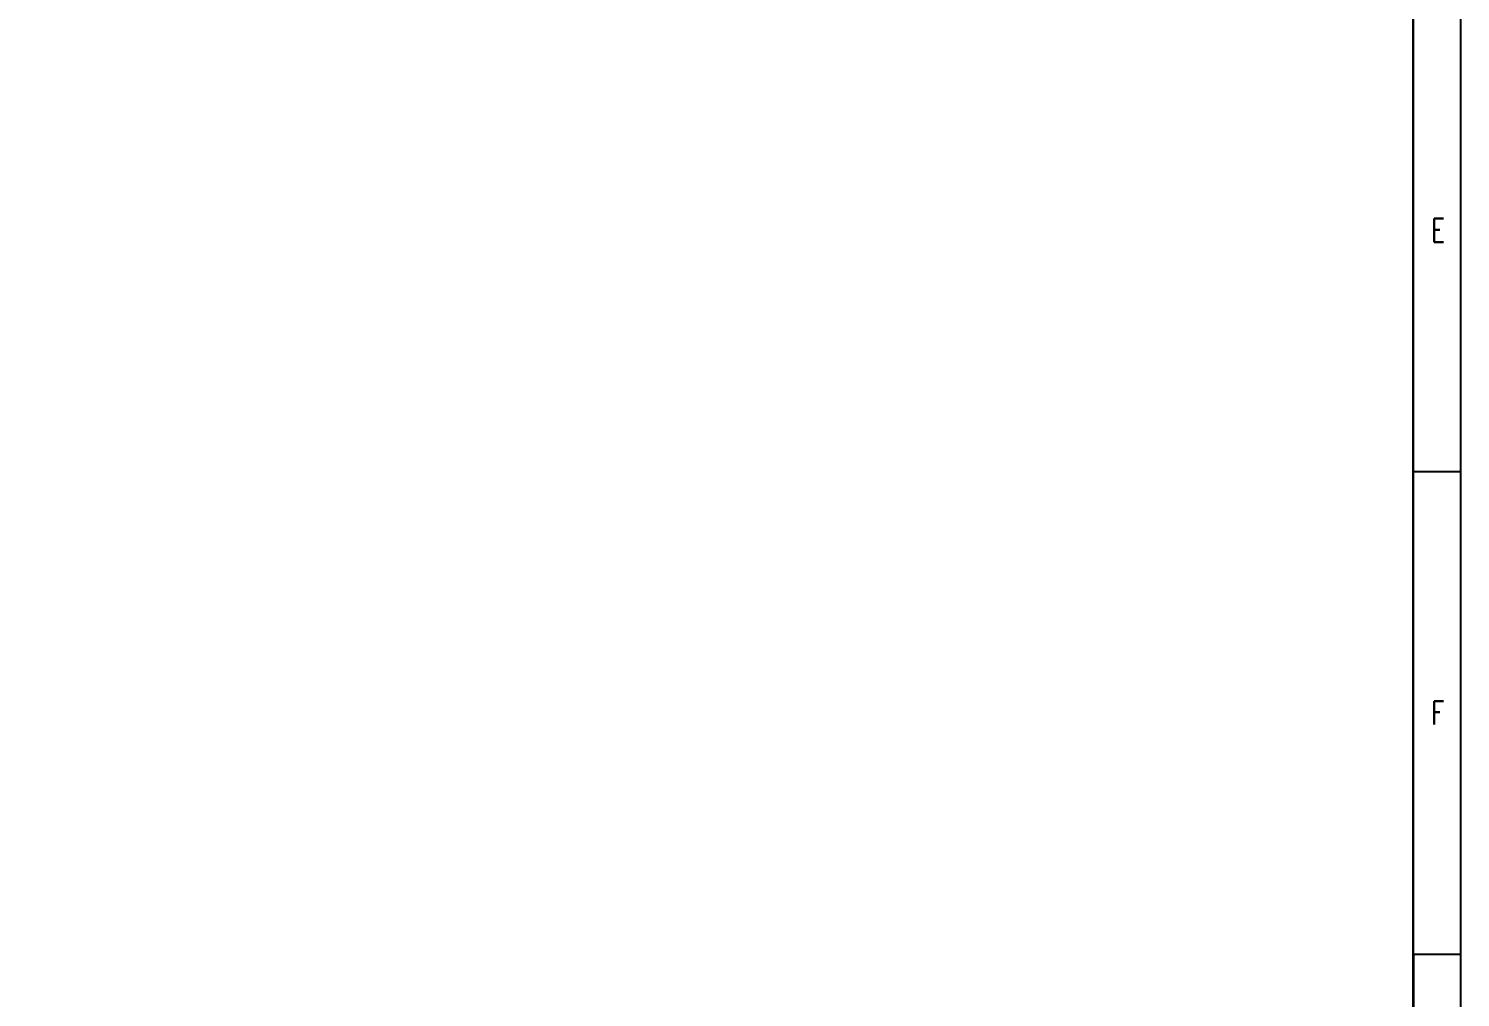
# Model space of a CAD drawing. Header units: inches. Extents: x 6 to 1195, y 7 to 848.
# Drawn here: x 890.7 to 1195.2, y 213.3 to 419.4 of the extents above; entities that cross this region are included whole.
import ezdxf

# ---------------------------------------------------------------- set-up
doc = ezdxf.new("R2010")
doc.units = ezdxf.units.IN
doc.header["$MEASUREMENT"] = 0
doc.layers.add('内层矩形', color=1, linetype='Continuous')
doc.layers.add('外层矩形', color=1, linetype='Continuous')
doc.styles.add('HZ', font='txt_____.ttf', dxfattribs={"width": 0.7, "bigfont": 'HZTXT'})

msp = doc.modelspace()

# ---------------------------------------------------------------- linework, layer by layer
at = {"color": 4, "flags": 128}
msp.add_lwpolyline([(1195.21, 848.29), (1195.21, 7.29)], dxfattribs=at)
msp.add_lwpolyline([(31.21, 838.29), (1185.13, 838.29), (1185.13, 17.29), (31.21, 17.29)], close=True)
at = {"flags": 128}
for points in [[(1185.21, 325.16), (1195.21, 325.16)], [(1185.21, 222.54), (1195.21, 222.54)]]:
    msp.add_lwpolyline(points, dxfattribs=at)
at = {"layer": '内层矩形'}
msp.add_lwpolyline([(31.21, 838.29), (1185.13, 838.29), (1185.21, 17.29), (31.21, 17.29)], close=True, dxfattribs=at)
at = {"layer": '外层矩形'}
msp.add_lwpolyline([(6.21, 848.29), (1195.21, 848.29), (1195.21, 7.29), (6.21, 7.29)], close=True, dxfattribs=at)

# ---------------------------------------------------------------- texts
at = {"color": 0, "style": 'HZ', "width": 0.7}
for s, p in [('E', (1189.06, 373.97)), ('F', (1189.06, 271.35))]:
    msp.add_text(s, height=5, dxfattribs=at).set_placement(p)

doc.saveas('drawing.dxf')
